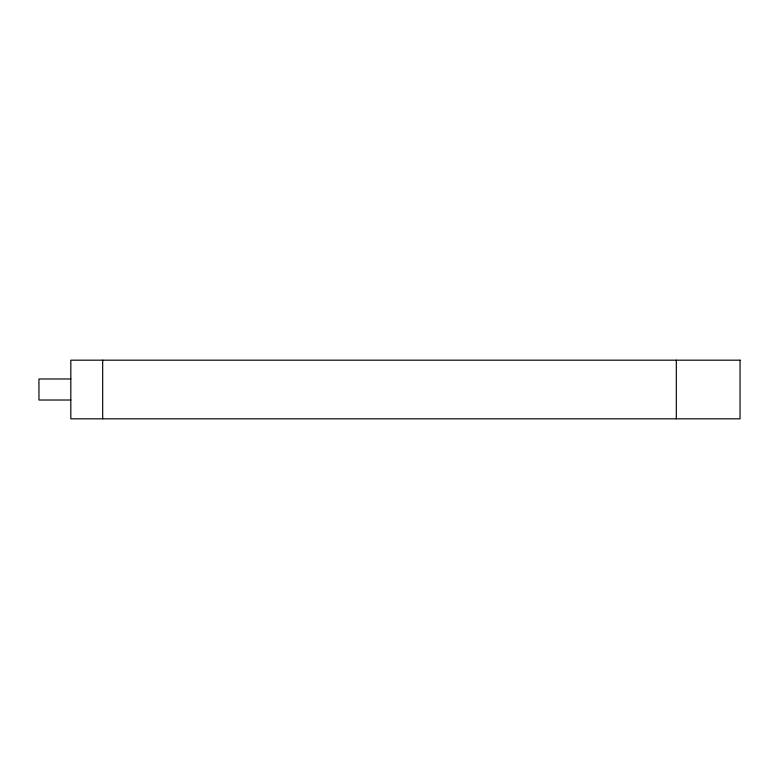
<?xml version="1.0" encoding="UTF-8"?>
<svg xmlns="http://www.w3.org/2000/svg" width="779" height="779" viewBox="0 0 779 779"><rect width="100%" height="100%" fill="white"/><g stroke="black" fill="none" stroke-linecap="round" stroke-linejoin="round"><path stroke-width="1.17" d="M70.821 378.983L38.95 378.983L38.95 400.017L70.821 400.017M676.318 360.18L676.318 418.82M102.682 360.18L102.682 418.82M740.05 360.18L70.821 360.18L70.821 418.82L740.05 418.82L740.05 360.18"/></g></svg>
